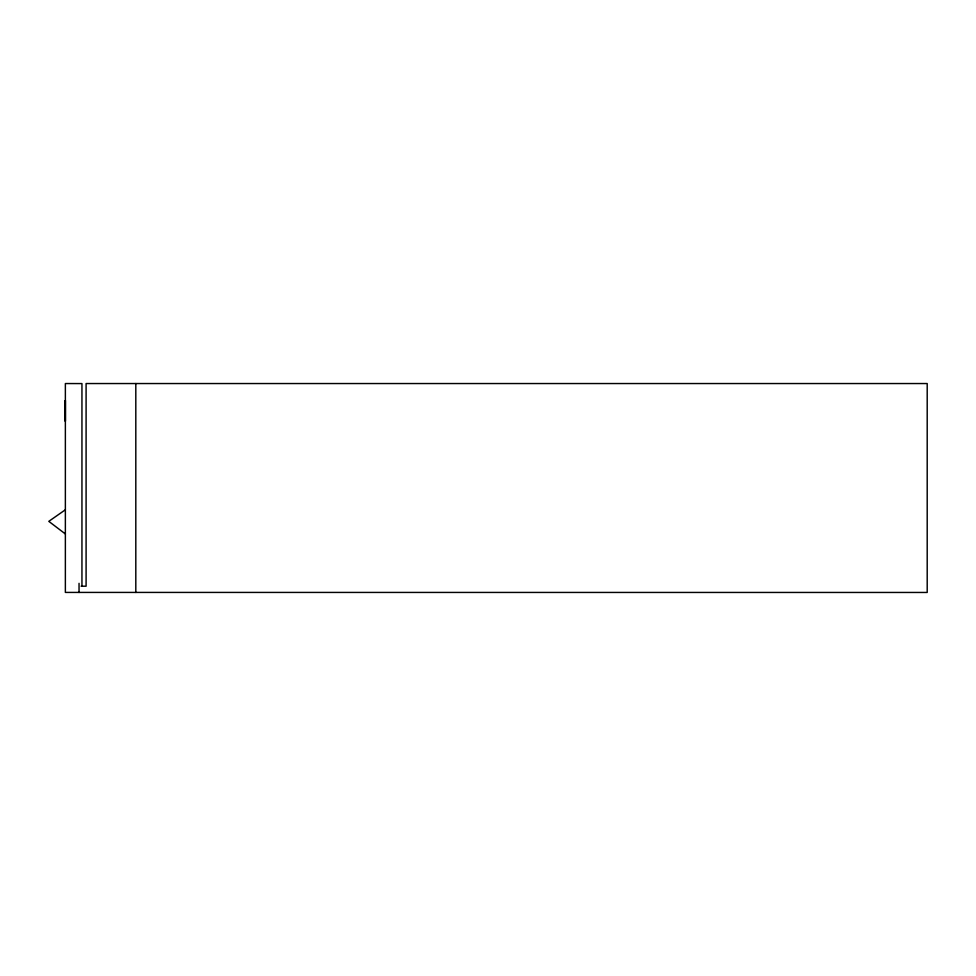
<?xml version="1.0" encoding="UTF-8"?>
<svg xmlns="http://www.w3.org/2000/svg" width="976" height="976" viewBox="0 0 976 976"><rect width="100%" height="100%" fill="white"/><g stroke="black" fill="none" stroke-linecap="round" stroke-linejoin="round"><path stroke-width="1.46" d="M65.368 509.777L48.8 521.355L65.368 533.957M65.172 400.721L65.172 421.144M81.118 586.198L86.095 586.198L86.095 383.544L927.2 383.544L927.2 592.456L65.368 592.42L65.368 383.544L81.947 383.58L81.947 586.198M135.81 383.544L135.81 592.456M79.044 583.331L79.044 592.456M65.441 400.453L65.441 421.144"/></g></svg>
